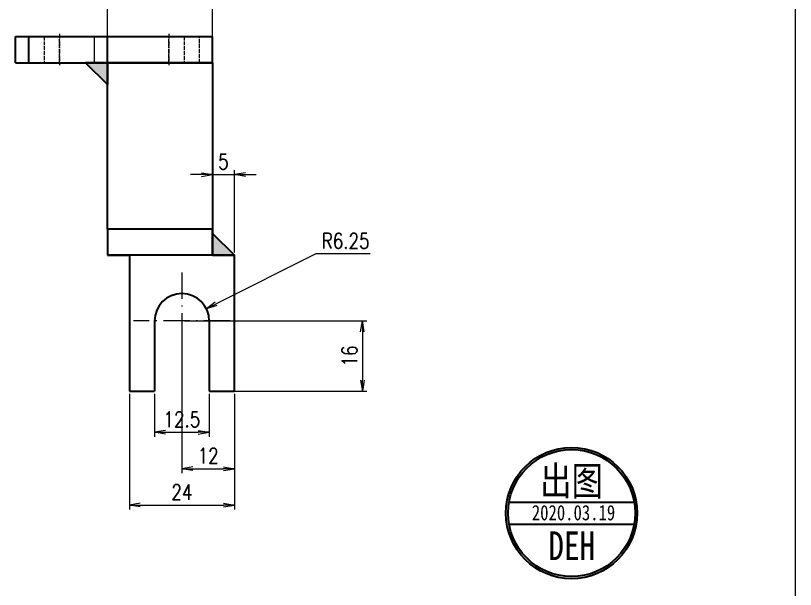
# Model space of a CAD drawing. Header units: millimetres. Extents: x -50019 to 104182, y -50696 to 36580.
# Drawn here: x -49760.6 to -49582.4, y 36185 to 36316.1 of the extents above; entities that cross this region are included whole.
import ezdxf
from ezdxf.enums import TextEntityAlignment as Align

# ---------------------------------------------------------------- set-up
doc = ezdxf.new("R2010")
doc.units = ezdxf.units.MM
doc.header["$LTSCALE"] = 0.5
doc.linetypes.add('DASHDOT', pattern=[18.5, 12, -3, 0.5, -3])
doc.linetypes.add('DASHED', pattern=[15, 12, -3])
for name, color, linetype, lineweight in [('DRAWING', 7, 'Continuous', 35), ('印章专用-出图', 1, 'Continuous', 80), ('图框', 7, 'Continuous', 18), ('标注线', 3, 'Continuous', 18), ('粗实线', 7, 'Continuous', 35)]:
    doc.layers.add(name, color=color, linetype=linetype, lineweight=lineweight)
doc.styles.add('DIM', font='romans.shx', dxfattribs={"width": 0.8, "bigfont": 'bigfont.shx'})
doc.styles.add('国标', font='simfang.ttf', dxfattribs={"width": 0.8})
doc.dimstyles.new('DEH 1-1$0', dxfattribs={"dimtxt": 3.5, "dimasz": 2.5, "dimexe": 1, "dimexo": 0.625, "dimgap": 1.2, "dimtad": 1, "dimzin": 9, "dimdsep": 46, "dimtxsty": 'DIM', "dimblk": 'OPEN', "dimcen": 0, "dimclrd": 8, "dimclre": 8, "dimclrt": 2, "dimazin": 2, "dimtfac": 0.5, "dimtmove": 0, "dimatfit": 3, "dimldrblk": 'OPEN', "dimfxl": 0, "dimtolj": 2, "dimlwd": 18, "dimlwe": 18, "dimarcsym": 0})
doc.dimstyles.new('DEH 1-1$4', dxfattribs={"dimtxt": 3.5, "dimasz": 2.5, "dimexe": 1, "dimexo": 0.625, "dimgap": 1.2, "dimtad": 1, "dimtoh": 1, "dimdsep": 46, "dimtxsty": 'DIM', "dimblk": 'OPEN', "dimcen": 0, "dimclrd": 8, "dimclre": 8, "dimclrt": 2, "dimazin": 2, "dimtfac": 0.5, "dimtofl": 0, "dimtmove": 0, "dimatfit": 3, "dimldrblk": 'OPEN', "dimfxl": 0, "dimtolj": 2, "dimlwd": 18, "dimlwe": 18, "dimarcsym": 0})

# ---------------------------------------------------------------- blocks, each defined once
blk = doc.blocks.new('GZDEH零件A3图框V01版')
at = {"layer": '图框', "linetype": 'Continuous'}
blk.add_line((3272.49, -1832.96), (3272.49, -1554.46), dxfattribs=at)
blk = doc.blocks.new('DEH A3')
at = {"layer": '图框'}
blk.add_blockref('GZDEH零件A3图框V01版', (-2857.49, 1846.46), dxfattribs=at)
blk = doc.blocks.new('WELDING_5')
at = {"layer": '粗实线'}
blk.add_hatch(color=256, dxfattribs=at).paths.add_polyline_path([(0, 5), (0, 0), (5, 0)])
for q in [(0, 5), (5, 0)]:
    blk.add_line((0, 0), q, dxfattribs=at)
blk.add_lwpolyline([(0, 5), (5, 0)], dxfattribs=at)
blk = doc.blocks.new('_Open')
at = {"color": 0, "linetype": 'ByBlock', "lineweight": -2}
for p, q in [((-1, 0.167), (0, 0)), ((-1, -0.167), (0, 0)), ((0, 0), (-1, 0))]:
    blk.add_line(p, q, dxfattribs=at)
blk = doc.blocks.new('*D38')
at = {"layer": 'Defpoints', "color": 0, "transparency": 16777216}
for p in [(-49722.63, 36246.31), (-49710.63, 36230.31), (-49710.63, 36212.57)]:
    blk.add_point(p, dxfattribs=at)
at = {"layer": '标注线', "color": 8, "lineweight": 18, "transparency": 16777216}
for p, q in [((-49722.63, 36245.68), (-49722.63, 36211.57)), ((-49710.63, 36229.68), (-49710.63, 36211.57)), ((-49720.13, 36212.57), (-49713.13, 36212.57))]:
    blk.add_line(p, q, dxfattribs=at)
at = {"layer": '标注线', "color": 8, "lineweight": 18, "transparency": 16777216, "xscale": 2.5, "yscale": 2.5, "zscale": 2.5, "rotation": 180}
blk.add_blockref('_Open', (-49722.63, 36212.57), dxfattribs=at)
at = {"layer": '标注线', "color": 8, "lineweight": 18, "transparency": 16777216, "xscale": 2.5, "yscale": 2.5, "zscale": 2.5}
blk.add_blockref('_Open', (-49710.63, 36212.57), dxfattribs=at)
at = {"layer": '标注线', "color": 2, "transparency": 16777216, "insert": (-49716.63, 36215.52), "char_height": 3.5, "attachment_point": 5, "style": 'DIM'}
blk.add_mtext('\\A2;12', dxfattribs=at)
blk = doc.blocks.new('*D39')
at = {"layer": 'Defpoints', "color": 0, "transparency": 16777216}
for p in [(-49722.63, 36246.31), (-49716.38, 36230.31), (-49681.36, 36230.31)]:
    blk.add_point(p, dxfattribs=at)
at = {"layer": '标注线', "color": 8, "lineweight": 18, "transparency": 16777216}
for p, q in [((-49722.01, 36246.31), (-49680.36, 36246.31)), ((-49681.36, 36243.81), (-49681.36, 36232.81)), ((-49715.76, 36230.31), (-49680.36, 36230.31))]:
    blk.add_line(p, q, dxfattribs=at)
at = {"layer": '标注线', "color": 8, "lineweight": 18, "transparency": 16777216, "xscale": 2.5, "yscale": 2.5, "zscale": 2.5}
for p, rotation in [((-49681.36, 36246.31), 90), ((-49681.36, 36230.31), 270)]:
    blk.add_blockref('_Open', p, dxfattribs=dict(at, rotation=rotation))
at = {"layer": '标注线', "color": 2, "transparency": 16777216, "insert": (-49684.31, 36238.31), "char_height": 3.5, "attachment_point": 5, "rotation": 90, "style": 'DIM'}
blk.add_mtext('\\A2;16', dxfattribs=at)
blk = doc.blocks.new('*D40')
at = {"layer": 'Defpoints', "color": 0, "transparency": 16777216}
for p in [(-49728.88, 36230.31), (-49716.38, 36230.31), (-49716.38, 36220.88)]:
    blk.add_point(p, dxfattribs=at)
at = {"layer": '标注线', "color": 8, "lineweight": 18, "transparency": 16777216}
for p, q in [((-49728.88, 36229.68), (-49728.88, 36219.88)), ((-49716.38, 36229.68), (-49716.38, 36219.88)), ((-49726.38, 36220.88), (-49718.88, 36220.88))]:
    blk.add_line(p, q, dxfattribs=at)
at = {"layer": '标注线', "color": 8, "lineweight": 18, "transparency": 16777216, "xscale": 2.5, "yscale": 2.5, "zscale": 2.5, "rotation": 180}
blk.add_blockref('_Open', (-49728.88, 36220.88), dxfattribs=at)
at = {"layer": '标注线', "color": 8, "lineweight": 18, "transparency": 16777216, "xscale": 2.5, "yscale": 2.5, "zscale": 2.5}
blk.add_blockref('_Open', (-49716.38, 36220.88), dxfattribs=at)
at = {"layer": '标注线', "color": 2, "transparency": 16777216, "insert": (-49722.63, 36223.83), "char_height": 3.5, "attachment_point": 5, "style": 'DIM'}
blk.add_mtext('\\A2;12.5', dxfattribs=at)
blk = doc.blocks.new('*D41')
at = {"layer": 'Defpoints', "color": 0, "transparency": 16777216}
for p in [(-49734.63, 36230.31), (-49710.63, 36230.31), (-49710.63, 36204.25)]:
    blk.add_point(p, dxfattribs=at)
at = {"layer": '标注线', "color": 8, "lineweight": 18, "transparency": 16777216}
for p, q in [((-49734.63, 36229.68), (-49734.63, 36203.25)), ((-49710.63, 36229.68), (-49710.63, 36203.25)), ((-49732.13, 36204.25), (-49713.13, 36204.25))]:
    blk.add_line(p, q, dxfattribs=at)
at = {"layer": '标注线', "color": 8, "lineweight": 18, "transparency": 16777216, "xscale": 2.5, "yscale": 2.5, "zscale": 2.5, "rotation": 180}
blk.add_blockref('_Open', (-49734.63, 36204.25), dxfattribs=at)
at = {"layer": '标注线', "color": 8, "lineweight": 18, "transparency": 16777216, "xscale": 2.5, "yscale": 2.5, "zscale": 2.5}
blk.add_blockref('_Open', (-49710.63, 36204.25), dxfattribs=at)
at = {"layer": '标注线', "color": 2, "transparency": 16777216, "insert": (-49722.63, 36207.2), "char_height": 3.5, "attachment_point": 5, "style": 'DIM'}
blk.add_mtext('\\A2;24', dxfattribs=at)
blk = doc.blocks.new('*D42')
at = {"layer": 'Defpoints', "color": 0, "transparency": 16777216}
for p in [(-49710.63, 36279.75), (-49715.63, 36261.31), (-49710.63, 36261.31)]:
    blk.add_point(p, dxfattribs=at)
at = {"layer": '标注线', "color": 8, "lineweight": 18, "transparency": 16777216}
for p, q in [((-49715.63, 36261.93), (-49715.63, 36280.75)), ((-49710.63, 36261.93), (-49710.63, 36280.75)), ((-49718.13, 36279.75), (-49720.63, 36279.75)), ((-49715.63, 36279.75), (-49710.63, 36279.75)), ((-49708.13, 36279.75), (-49705.63, 36279.75))]:
    blk.add_line(p, q, dxfattribs=at)
at = {"layer": '标注线', "color": 8, "lineweight": 18, "transparency": 16777216, "xscale": 2.5, "yscale": 2.5, "zscale": 2.5}
blk.add_blockref('_Open', (-49715.63, 36279.75), dxfattribs=at)
at = {"layer": '标注线', "color": 8, "lineweight": 18, "transparency": 16777216, "xscale": 2.5, "yscale": 2.5, "zscale": 2.5, "rotation": 180}
blk.add_blockref('_Open', (-49710.63, 36279.75), dxfattribs=at)
at = {"layer": '标注线', "color": 2, "transparency": 16777216, "insert": (-49713.13, 36282.7), "char_height": 3.5, "attachment_point": 5, "style": 'DIM'}
blk.add_mtext('\\A2;5', dxfattribs=at)
blk = doc.blocks.new('*D43')
at = {"layer": 'Defpoints', "color": 0, "transparency": 16777216}
for p in [(-49739.63, 36324.59), (-49739.63, 36305.31), (-49715.63, 36305.31)]:
    blk.add_point(p, dxfattribs=at)
at = {"layer": '标注线', "color": 8, "lineweight": 18, "transparency": 16777216}
for p, q in [((-49739.63, 36305.93), (-49739.63, 36325.59)), ((-49715.63, 36305.93), (-49715.63, 36325.59)), ((-49718.13, 36324.59), (-49737.13, 36324.59))]:
    blk.add_line(p, q, dxfattribs=at)
at = {"layer": '标注线', "color": 8, "lineweight": 18, "transparency": 16777216, "xscale": 2.5, "yscale": 2.5, "zscale": 2.5, "rotation": 180}
blk.add_blockref('_Open', (-49739.63, 36324.59), dxfattribs=at)
at = {"layer": '标注线', "color": 8, "lineweight": 18, "transparency": 16777216, "xscale": 2.5, "yscale": 2.5, "zscale": 2.5}
blk.add_blockref('_Open', (-49715.63, 36324.59), dxfattribs=at)
at = {"layer": '标注线', "color": 2, "transparency": 16777216, "insert": (-49727.63, 36327.54), "char_height": 3.5, "attachment_point": 5, "style": 'DIM'}
blk.add_mtext('\\A2;24', dxfattribs=at)
blk = doc.blocks.new('*D44')
at = {"layer": 'Defpoints', "color": 0, "transparency": 16777216}
for p in [(-49717.04, 36249.11), (-49722.63, 36246.31)]:
    blk.add_point(p, dxfattribs=at)
at = {"layer": '标注线', "color": 8, "lineweight": 18, "transparency": 16777216}
for p, q in [((-49692, 36261.65), (-49714.81, 36250.23)), ((-49679.6, 36261.65), (-49692, 36261.65))]:
    blk.add_line(p, q, dxfattribs=at)
at = {"layer": '标注线', "color": 8, "lineweight": 18, "transparency": 16777216, "xscale": 2.5, "yscale": 2.5, "zscale": 2.5, "rotation": 206.5951774082155}
blk.add_blockref('_Open', (-49717.04, 36249.11), dxfattribs=at)
at = {"layer": '标注线', "color": 2, "transparency": 16777216, "insert": (-49685.2, 36264.6), "char_height": 3.5, "attachment_point": 5, "style": 'DIM'}
blk.add_mtext('\\A2;R6.25', dxfattribs=at)
blk = doc.blocks.new('出图章')
at = {"layer": '印章专用-出图'}
h = blk.add_hatch(color=256, dxfattribs=at)
h.paths.add_polyline_path([(15, 0, 1), (-15, 0, 1)])
h.paths.add_polyline_path([(14.5, 0, 1), (-14.5, 0, 1)], flags=16)
h.paths.add_polyline_path([(-7.31, -12.35), (7.41, -12.35), (7.41, -2.73), (-7.31, -2.73)], flags=8)
at = {"layer": '印章专用-出图', "lineweight": 35}
for p, q in [((-14.28, 2.5), (14.28, 2.5)), ((-14.28, -2.5), (14.28, -2.5))]:
    blk.add_line(p, q, dxfattribs=at)
for radius in [15, 14.5]:
    blk.add_circle((0, 0), radius, dxfattribs=at)
at = {"layer": '印章专用-出图', "color": 4, "style": '国标', "width": 0.8}
blk.add_text('DEH', height=6.562, dxfattribs=at).set_placement((0.05, -10.74), align=Align.CENTER)
at = {"layer": '印章专用-出图', "color": 3, "style": '国标', "width": 0.8}
blk.add_attdef('出图', text='', height=6.6, dxfattribs=at).set_placement((0, 7.35), align=Align.MIDDLE_CENTER)
at = {"layer": '印章专用-出图', "color": 2, "style": '国标', "width": 0.8}
blk.add_attdef('XXXX.XX.XX', text='', height=3.5, dxfattribs=at).set_placement((0.45, 0.1), align=Align.MIDDLE_CENTER)
blk = doc.blocks.new('YZ-CT')
at = {"layer": '印章专用-出图'}
blk.add_blockref('出图章', (0.63, 0), dxfattribs=at).add_auto_attribs({'出图': '出图', 'XXXX.XX.XX': '2020.03.19'})

msp = doc.modelspace()

# ---------------------------------------------------------------- linework, layer by layer
at = {"color": 7, "lineweight": 35, "ltscale": 0.15}
for p, q in [((-49760.631, 36305.31), (-49760.631, 36311.31)), ((-49757.631, 36305.31), (-49757.631, 36311.31)), ((-49739.631, 36305.31), (-49739.631, 36311.31)), ((-49715.631, 36305.31), (-49715.631, 36311.31)), ((-49739.631, 36267.31), (-49739.631, 36261.31)), ((-49715.631, 36261.31), (-49715.631, 36267.31))]:
    msp.add_line(p, q, dxfattribs=at)
at = {"color": 7, "lineweight": 35, "ltscale": 0.075}
for p, q in [((-49760.631, 36311.31), (-49757.631, 36311.31)), ((-49742.631, 36311.31), (-49739.631, 36311.31)), ((-49760.631, 36305.31), (-49757.631, 36305.31)), ((-49742.631, 36305.31), (-49739.631, 36305.31))]:
    msp.add_line(p, q, dxfattribs=at)
at = {"color": 1, "linetype": 'DASHED', "lineweight": 13, "ltscale": 0.15}
for p, q in [((-49757.631, 36311.31), (-49757.631, 36305.31)), ((-49754.131, 36311.31), (-49754.131, 36305.31)), ((-49750.631, 36305.31), (-49750.631, 36311.31)), ((-49750.631, 36305.31), (-49750.631, 36311.31)), ((-49725.631, 36305.31), (-49725.631, 36311.31)), ((-49725.631, 36305.31), (-49725.631, 36311.31)), ((-49722.131, 36311.31), (-49722.131, 36305.31)), ((-49718.631, 36305.31), (-49718.631, 36311.31))]:
    msp.add_line(p, q, dxfattribs=at)
at = {"color": 7, "lineweight": 35, "ltscale": 0.375}
for p, q in [((-49757.631, 36311.31), (-49742.631, 36311.31)), ((-49757.631, 36305.31), (-49742.631, 36305.31))]:
    msp.add_line(p, q, dxfattribs=at)
at = {"color": 2, "linetype": 'DASHDOT', "lineweight": 13, "ltscale": 0.180014}
for p, q in [((-49750.631, 36311.91), (-49750.631, 36304.709)), ((-49725.631, 36311.91), (-49725.631, 36304.709))]:
    msp.add_line(p, q, dxfattribs=at)
at = {"color": 7, "lineweight": 13, "ltscale": 0.15}
msp.add_line((-49742.631, 36305.31), (-49742.631, 36311.31), dxfattribs=at)
at = {"color": 7, "lineweight": 35}
for p, q in [((-49739.631, 36311.31), (-49715.631, 36311.31)), ((-49715.631, 36305.31), (-49739.631, 36305.31)), ((-49739.631, 36267.31), (-49739.631, 36305.31)), ((-49739.631, 36305.31), (-49715.631, 36305.31)), ((-49715.631, 36305.31), (-49715.631, 36261.31)), ((-49715.631, 36267.31), (-49739.631, 36267.31)), ((-49715.631, 36261.31), (-49739.631, 36261.31)), ((-49710.631, 36261.31), (-49734.631, 36261.31)), ((-49734.631, 36261.31), (-49734.631, 36230.31)), ((-49710.631, 36230.31), (-49710.631, 36261.31))]:
    msp.add_line(p, q, dxfattribs=at)
at = {"color": 1, "linetype": 'DASHED', "lineweight": 13, "ltscale": 0.150002}
msp.add_line((-49739.631, 36261.31), (-49739.631, 36267.31), dxfattribs=at)
at = {"color": 7, "lineweight": 35, "ltscale": 0.124998}
msp.add_line((-49739.631, 36261.31), (-49734.631, 36261.31), dxfattribs=at)
at = {"color": 2, "linetype": 'DASHDOT', "lineweight": 13}
for p, q in [((-49722.631, 36257.36), (-49722.631, 36235.26)), ((-49711.581, 36246.31), (-49733.681, 36246.31))]:
    msp.add_line(p, q, dxfattribs=at)
at = {"color": 7, "lineweight": 35, "ltscale": 0.4}
for p, q in [((-49728.881, 36246.31), (-49728.881, 36230.31)), ((-49716.381, 36246.31), (-49716.381, 36230.31))]:
    msp.add_line(p, q, dxfattribs=at)
at = {"color": 7, "lineweight": 35, "ltscale": 0.0875}
for p, q in [((-49734.631, 36230.31), (-49728.881, 36230.31)), ((-49716.381, 36230.31), (-49710.631, 36230.31))]:
    msp.add_line(p, q, dxfattribs=at)
at = {"color": 7, "lineweight": 35, "ltscale": 0.4}
msp.add_arc((-49722.631, 36246.31), 6.25, 360, 180, dxfattribs=at)

# ---------------------------------------------------------------- block references
at = {"layer": 'DRAWING', "rotation": 180}
msp.add_blockref('WELDING_5', (-49739.631, 36305.31), dxfattribs=at)
at = {"layer": 'DRAWING'}
msp.add_blockref('WELDING_5', (-49715.631, 36261.31), dxfattribs=at)
at = {"layer": '印章专用-出图'}
msp.add_blockref('YZ-CT', (-49634.212, 36202.421), dxfattribs=at)
at = {"layer": '图框'}
msp.add_blockref('DEH A3', (-49997.428, 36073.093), dxfattribs=at)

# ---------------------------------------------------------------- dimensions: what is measured, and where the dimension line sits
at = {"layer": '标注线'}
for base, p1, p2, picture, middle in [((-49739.631, 36324.593), (-49715.631, 36305.31), (-49739.631, 36305.31), '*D43', (-49727.631, 36327.543)), ((-49710.631, 36279.755), (-49715.631, 36261.31), (-49710.631, 36261.31), '*D42', (-49713.131, 36282.705)), ((-49716.381, 36220.884), (-49728.881, 36230.31), (-49716.381, 36230.31), '*D40', (-49722.631, 36223.834))]:
    dim = msp.add_linear_dim(base=base, p1=p1, p2=p2, dimstyle='DEH 1-1$0', dxfattribs=at)
    dim.commit()
    dim.dimension.update_dxf_attribs({"geometry": picture, "text_midpoint": middle})
dim = msp.add_radius_dim(center=(-49722.631, 36246.31), mpoint=(-49717.042, 36249.108), dimstyle='DEH 1-1$4', dxfattribs=at)
dim.commit()
dim.dimension.update_dxf_attribs({"geometry": '*D44', "text_midpoint": (-49685.195, 36261.648), "dimtype": 164})
for base, p1, picture, middle in [((-49710.631, 36212.568), (-49722.631, 36246.31), '*D38', (-49716.631, 36212.568)), ((-49710.631, 36204.252), (-49734.631, 36230.31), '*D41', (-49722.631, 36204.252))]:
    dim = msp.add_linear_dim(base=base, p1=p1, p2=(-49710.631, 36230.31), dimstyle='DEH 1-1$0', dxfattribs=at)
    dim.commit()
    dim.dimension.update_dxf_attribs({"geometry": picture, "text_midpoint": middle, "dimtype": 160})
dim = msp.add_linear_dim(base=(-49681.362, 36230.31), p1=(-49722.631, 36246.31), p2=(-49716.381, 36230.31), angle=90, dimstyle='DEH 1-1$0', dxfattribs=at)
dim.commit()
dim.dimension.update_dxf_attribs({"geometry": '*D39', "text_midpoint": (-49684.312, 36238.31)})

doc.saveas('drawing.dxf')
